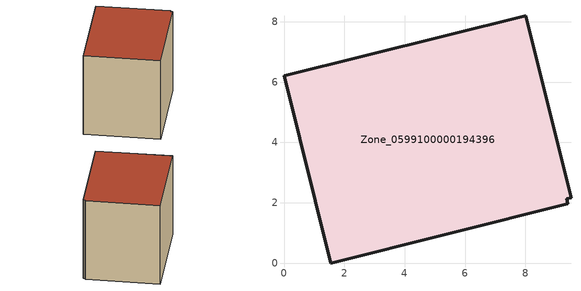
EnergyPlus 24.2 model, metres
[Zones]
Zone_0599100000194396
 floor ground (C_G): 9.51,2.17 9.37,2.13 9.4,1.96 1.55,0 0,6.21 8.01,8.19 z0
 wall outside (C_F): 9.51,2.17 8.01,8.19 0,6.21 1.55,0 9.4,1.96 9.37,2.13 9.51,2.17 z0:7.4
 roof outside (C_R): 9.37,2.13 9.51,2.17 8.01,8.19 0,6.21 1.55,0 9.4,1.96 z7.4
[BUILDING]
Pand.0599100000194396: North Axis=0; Terrain=City; Loads Convergence Tolerance Value=0.04; Temperature Convergence Tolerance Value=0.4; Solar Distribution=FullExterior; Maximum Number of Warmup Days=25; Minimum Number of Warmup Days=1
[Site:Location]
Rotterdam.The.Hague.AP_ZH_NLD Design_Conditions: Latitude=51.96; Longitude=4.45; Time Zone=1; Elevation=-4.5
[SITE:GROUNDTEMPERATURE:BUILDINGSURFACE]
18, 18, 18, 18, 18, 18, 18, 18, 18, 18, 18, 18
[MATERIAL] Thermal Absorptance=0.9; Solar Absorptance=0.7; Visible Absorptance=0.7
Name | Roughness | Thickness | Conductivity | Density | Specific Heat
G.TC.1965-1974 | MediumSmooth | 0.15 | 0.882353 | 540 | 1210
F.TC.1965-1974 | Rough | 0.3 | 0.697674 | 1920 | 840
R.TC.1965-1974 | MediumRough | 0.2 | 0.232558 | 1500 | 1000
[CONSTRUCTION]
C_G: G.TC.1965-1974
C_F: F.TC.1965-1974
C_R: R.TC.1965-1974
[ZONE]
Zone_0599100000194396: Type=1; Multiplier=1; Ceiling Height=Autocalculate; Volume=Autocalculate; Floor Area=autocalculate; Part of Total Floor Area=Yes
[ZONEINFILTRATION:DESIGNFLOWRATE]
Infil_Zone_0599100000194396: Zone or ZoneList or Space or SpaceList=Zone_0599100000194396; Schedule=AlwaysOn; Design Flow Rate Calculation Method=Flow/Area; Flow Rate per Floor Area=0.003; Constant Term Coefficient=1; Temperature Term Coefficient=0; Velocity Term Coefficient=0; Velocity Squared Term Coefficient=0
[HVACTEMPLATE:ZONE:IDEALLOADSAIRSYSTEM]
Zone_0599100000194396: Maximum Heating Supply Air Temperature=50; Minimum Cooling Supply Air Temperature=13; Maximum Heating Supply Air Humidity Ratio=0.0156; Minimum Cooling Supply Air Humidity Ratio=0.0077; Heating Limit=NoLimit; Cooling Limit=NoLimit; Dehumidification Control Type=ConstantSensibleHeatRatio; Cooling Sensible Heat Ratio=0.7; Dehumidification Setpoint=60; Humidification Control Type=None; Humidification Setpoint=30; Outdoor Air Method=None; Outdoor Air Flow Rate per Person=0.00944; Outdoor Air Flow Rate per Zone Floor Area=0; Outdoor Air Flow Rate per Zone=0; Demand Controlled Ventilation Type=None; Outdoor Air Economizer Type=NoEconomizer; Heat Recovery Type=None; Sensible Heat Recovery Effectiveness=0.7; Latent Heat Recovery Effectiveness=0.65
[ZONECONTROL:THERMOSTAT]
ThermostatControl_Zone_0599100000194396: Zone or ZoneList=Zone_0599100000194396; Control Type Schedule=DualSetpointControlType; Control 1=Thermostat_Zone_0599100000194396; Temperature Difference Between Cutout And Setpoint=0
[THERMOSTATSETPOINT:DUALSETPOINT]
Thermostat_Zone_0599100000194396: Heating Setpoint Temperature Schedule=HeatingSetpoint_Zone_0599100000194396; Cooling Setpoint Temperature Schedule=CoolingSetpoint_Zone_0599100000194396
[SCHEDULE:COMPACT]
HeatingSetpoint_Zone_0599100000194396: Through: 12/31, For: AllDays, Until: 24:00, 21
CoolingSetpoint_Zone_0599100000194396: Through: 12/31, For: AllDays, Until: 24:00, 24
DualSetpointControlType: Through: 12/31, For: AllDays, Until: 24:00, 4
AlwaysOn: Through: 12/31, For: AllDays, Until: 24:00, 1
